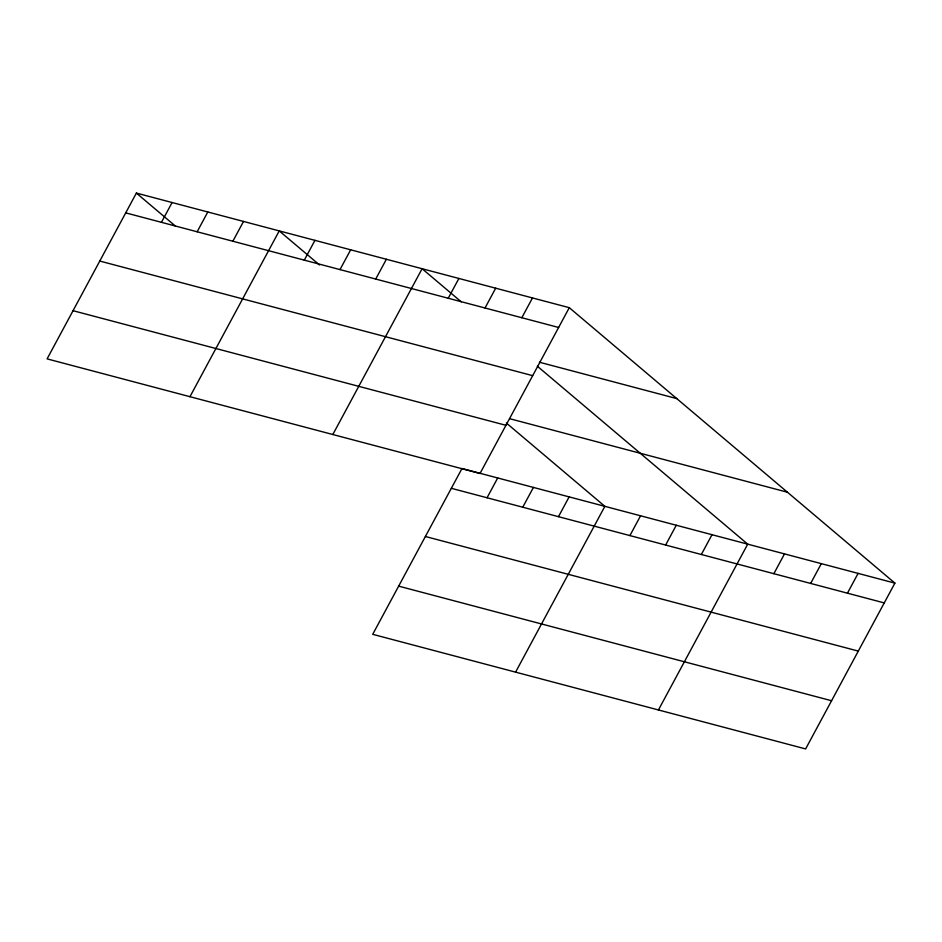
<?xml version="1.0" encoding="UTF-8"?>
<svg xmlns="http://www.w3.org/2000/svg" width="942" height="942" viewBox="0 0 942 942"><rect width="100%" height="100%" fill="white"/><g stroke="black" fill="none" stroke-linecap="round" stroke-linejoin="round"><path stroke-width="1.41" d="M569.286 307.681L136.378 193.075L47.1 358.878L480.008 473.485L569.286 307.681L894.9 583.122L805.622 748.925L372.714 634.319L461.992 468.515L894.9 583.122M161.435 222.324L172.092 202.53M197.149 231.779L207.805 211.985M232.862 241.234L243.519 221.441M189.954 396.7L279.232 230.896L319.526 264.985M304.29 260.145L314.946 240.351M340.003 269.6L350.66 249.807M375.717 279.056L386.373 259.262M332.82 434.521L422.098 268.717L461.274 301.852M448.227 298.249L458.895 278.455M485.024 307.999L495.692 288.205M521.821 317.737L532.489 297.943M487.049 497.765L497.706 477.971M522.763 507.22L533.419 487.426M558.476 516.675L569.145 496.881M515.58 672.141L604.858 506.337L506.349 423.017M629.915 535.586L640.572 515.792M665.629 545.041L676.285 525.247M701.343 554.497L711.999 534.703M658.434 709.962L747.712 544.158L537.376 366.238M773.853 573.69L784.509 553.896M810.65 583.439L821.306 563.646M847.447 593.177L858.103 573.384M125.722 212.868L558.618 327.475M539.46 362.234L676.733 398.584M99.77 261.052L532.677 375.658M509.763 418.719L787.441 492.23M73.04 310.695L505.948 425.301M451.336 488.309L884.244 602.915M425.395 536.493L858.303 651.099M398.666 586.136L831.574 700.742M136.378 193.075L175.553 226.21"/></g></svg>
